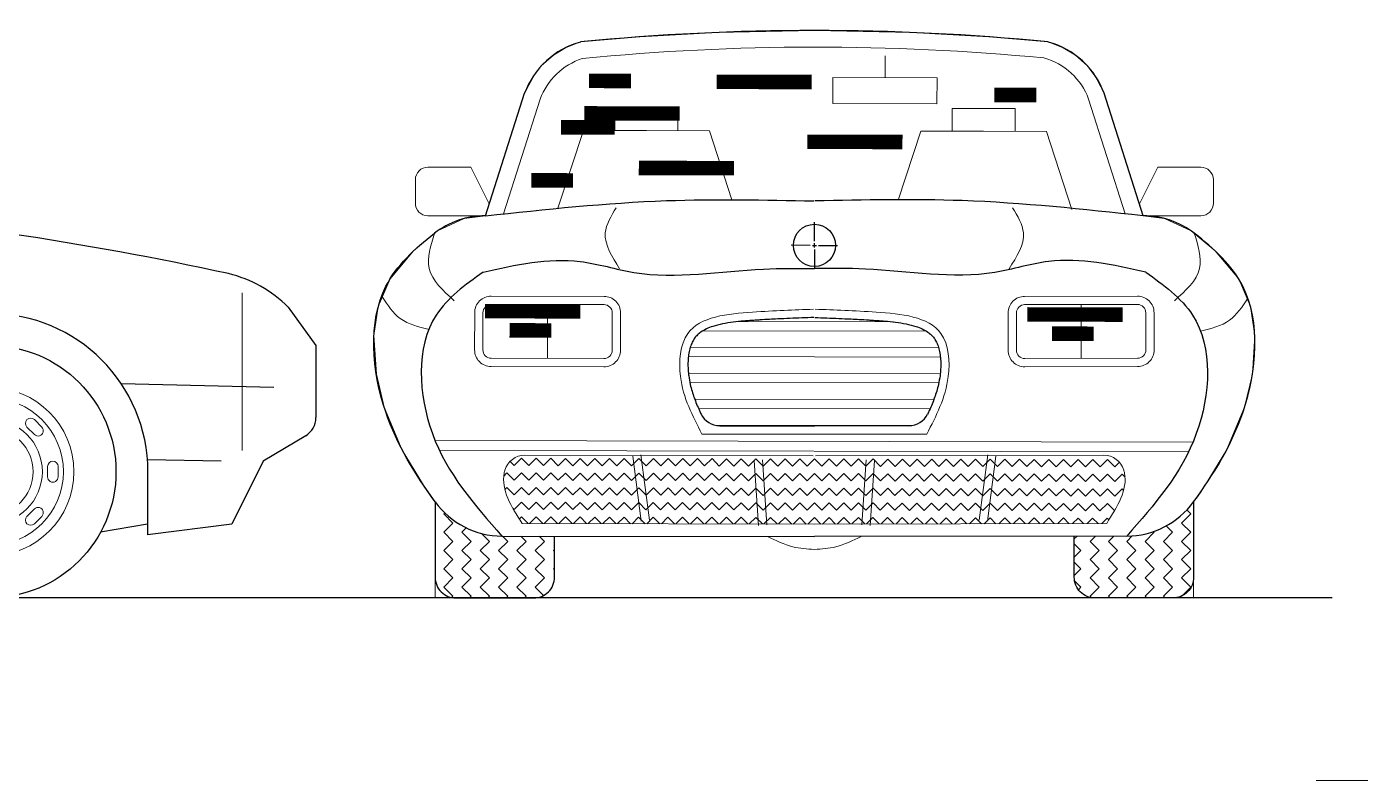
# Model space of a CAD drawing. Header units: millimetres. Extents: x -37049 to 129367, y 25385 to 90033.
# Drawn here: x 22821 to 26041, y 42528 to 44347 of the extents above; entities that cross this region are included whole.
import ezdxf

# ---------------------------------------------------------------- set-up
doc = ezdxf.new("R2010")
doc.units = ezdxf.units.MM
doc.header["$MEASUREMENT"] = 0
for name, color, linetype, lineweight in [('NBONG', 253, 'Continuous', 5), ('NTHAY2', 51, 'Continuous', 25), ('NVDUNG', 143, 'Continuous', 13), ('NXE', 32, 'Continuous', 30)]:
    doc.layers.add(name, color=color, linetype=linetype, lineweight=lineweight)

# ---------------------------------------------------------------- blocks, each defined once
blk = doc.blocks.new('A$C034D6D5F')
at = {"layer": 'NXE', "lineweight": 20}
for p, q in [((4445, 736.6), (4445, 355.6)), ((3943.2, 430.5), (3961.1, 412.6)), ((3925.2, 412.6), (3943.2, 394.6)), ((3975.1, 317.5), (3975.1, 292.1)), ((4000.5, 317.5), (4000.5, 292.1)), ((3943.2, 215), (3925.2, 197)), ((3961.1, 197), (3943.2, 179.1))]:
    blk.add_line(p, q, dxfattribs=at)
at = {"layer": 'NXE'}
for p, q in [((4555.8, 702), (4622.8, 609.6)), ((4622.8, 609.6), (4622.8, 435.2)), ((4521.2, 508), (4153, 516.8)), ((4598.1, 391.6), (4495.8, 330.2)), ((4394.2, 330.2), (4216.2, 333.5)), ((4495.8, 330.2), (4419.6, 177.8)), ((4216.4, 304.8), (4216.4, 152.4)), ((4216.4, 177.8), (4103, 158.9)), ((4419.6, 177.8), (4216.4, 152.4))]:
    blk.add_line(p, q, dxfattribs=at)
blk.add_circle((3835.4, 304.8), 304.8, dxfattribs=at)
at = {"layer": 'NXE', "lineweight": 20}
for radius in [203.2, 177.8, 127, 104.7]:
    blk.add_circle((3835.4, 304.8), radius, dxfattribs=at)
at = {"layer": 'NXE'}
for centre, radius, start, end in [((2703.4, -7088.4), 8054.5, 77.75388, 85.37522), ((4340.3, 486.5), 304.8, 45, 76.4284), ((3835.4, 304.8), 381.8, 0, 180), ((4572, 435.2), 50.8, 300.9638, 0)]:
    blk.add_arc(centre, radius, start, end, dxfattribs=at)
at = {"layer": 'NXE', "lineweight": 20}
for centre, start, end in [((3934.2, 421.5), 45, 225), ((3952.1, 403.6), 225, 45), ((3987.8, 317.5), 0, 180), ((3987.8, 292.1), 180, 0), ((3934.2, 188.1), 135, 315), ((3952.1, 206), 315, 135)]:
    blk.add_arc(centre, 12.7, start, end, dxfattribs=at)
blk = doc.blocks.new('A$C0CB86169')
at = {"layer": 'NXE', "lineweight": 0}
h = blk.add_hatch(dxfattribs=at)
h.set_pattern_fill('STEEL', color=256, scale=500, angle=314.881, style=0)
h.set_pattern_definition([(359.880976, (-55412.18, 151779.276), (0.129835, 62.499865), []), (359.880976, (-55390.04, 151801.33), (0.129835, 62.499865), [])])
edge = h.paths.add_edge_path()
edge.add_spline(control_points=[(1062.5, 677), (1052.9, 676.6), (1043.3, 676.3), (1014.5, 675.2), (995.1, 674.4), (968.6, 673.1), (962, 672.7), (947.7, 672), (940, 671.5), (928.4, 670.8), (924.6, 670.6), (916.4, 670), (912, 669.7), (903, 669.1), (898.5, 668.7), (885.1, 667.6), (876.1, 666.7), (858.7, 664.5), (850.2, 663.2), (833.9, 659.8), (826.1, 657.9), (813.3, 653.7), (808, 651.6), (798.2, 647), (793.7, 644.4), (786.7, 639.5), (783.9, 637.3), (778.9, 632.5), (776.7, 629.9), (774.1, 626.4), (773.6, 625.7), (772.6, 624.2), (772.1, 623.4), (770.6, 620.9), (769.7, 619.2), (767, 613.6), (765.4, 609.5), (762.7, 600.6), (761.6, 595.9), (759.9, 586), (759.3, 580.8), (758.6, 570.2), (758.4, 564.8), (758.7, 555), (758.9, 550.7), (759.5, 543), (759.9, 539.6), (761.3, 529.2), (762.5, 522.2), (766.5, 504.5), (769.7, 493.9), (777.2, 473.1), (781.5, 462.8), (787.5, 449.7), (788.8, 446.8), (790.2, 444)], knot_values=[0, 0, 0, 0, 30.04179, 30.04179, 90.12537, 90.12537, 109.69104, 109.69104, 132.11736, 132.11736, 142.770858, 142.770858, 155.193723, 155.193723, 167.616588, 167.616588, 192.462317, 192.462317, 217.308046, 217.308046, 242.153775, 242.153775, 261.727716, 261.727716, 281.301657, 281.301657, 296.277729, 296.277729, 311.253802, 311.253802, 315.257471, 315.257471, 319.26114, 319.26114, 327.268478, 327.268478, 344.068322, 344.068322, 360.868165, 360.868165, 377.668009, 377.668009, 394.467853, 394.467853, 407.849819, 407.849819, 418.24582, 418.24582, 440.578833, 440.578833, 475.827225, 475.827225, 511.075618, 511.075618, 520.937112, 520.937112, 520.937112, 520.937112], degree=3, periodic=0)
edge.add_arc((835.3, 465.5), 50, 205.4761, 269.881)
edge.add_line((835.2, 415.5), (1063.6, 415))
edge.add_line((1063.6, 415), (1292, 415.5))
edge.add_arc((1291.9, 465.5), 50, 270.119, 334.5239)
edge.add_spline(control_points=[(1337.1, 444), (1338.4, 446.8), (1339.8, 449.7), (1345.8, 462.8), (1350.1, 473.1), (1357.5, 493.9), (1360.7, 504.5), (1364.7, 522.2), (1366, 529.2), (1367.4, 539.6), (1367.7, 543), (1368.4, 550.7), (1368.6, 555), (1368.8, 564.8), (1368.7, 570.2), (1368, 580.8), (1367.4, 586), (1365.7, 595.9), (1364.6, 600.6), (1361.9, 609.5), (1360.3, 613.6), (1357.6, 619.2), (1356.6, 620.9), (1355.2, 623.4), (1354.7, 624.2), (1353.7, 625.7), (1353.1, 626.4), (1350.6, 629.9), (1348.3, 632.5), (1343.3, 637.3), (1340.5, 639.5), (1333.5, 644.4), (1329.1, 647), (1319.3, 651.6), (1314, 653.7), (1301.1, 657.9), (1293.4, 659.8), (1277.1, 663.2), (1268.6, 664.5), (1251.1, 666.7), (1242.2, 667.6), (1228.7, 668.7), (1224.3, 669.1), (1215.3, 669.7), (1210.8, 670), (1202.6, 670.6), (1198.8, 670.8), (1187.2, 671.5), (1179.5, 672), (1165.2, 672.7), (1158.7, 673.1), (1132.1, 674.4), (1112.7, 675.2), (1083.9, 676.3), (1074.4, 676.6), (1064.8, 677)], knot_values=[0, 0, 0, 0, 9.861494, 9.861494, 45.109887, 45.109887, 80.358279, 80.358279, 102.691292, 102.691292, 113.087293, 113.087293, 126.469259, 126.469259, 143.269103, 143.269103, 160.068946, 160.068946, 176.86879, 176.86879, 193.668634, 193.668634, 201.675972, 201.675972, 205.679641, 205.679641, 209.68331, 209.68331, 224.659382, 224.659382, 239.635455, 239.635455, 259.209396, 259.209396, 278.783337, 278.783337, 303.629066, 303.629066, 328.474795, 328.474795, 353.320524, 353.320524, 365.743389, 365.743389, 378.166253, 378.166253, 388.819752, 388.819752, 411.246071, 411.246071, 430.811742, 430.811742, 490.895322, 490.895322, 520.937112, 520.937112, 520.937112, 520.937112], degree=3, periodic=0)
at = {"layer": 'NXE', "lineweight": 20}
h = blk.add_hatch(dxfattribs=at)
h.set_pattern_fill('ZIGZAG', color=256, scale=200, angle=314.881, style=0)
h.set_pattern_definition([(314.880976, (-26332.55, -42963.43), (35.355263, -0.073446), [25, -25]), (44.880976, (-26314.91, -42981.145), (0.073446, 35.355263), [25, -25])])
edge = h.paths.add_edge_path()
edge.add_line((1063.6, 342.9), (364.7, 344.5))
edge.add_arc((364.6, 294.5), 50, 89.8743, 163.705)
edge.add_spline(control_points=[(316.6, 308.5), (315.9, 306.1), (305.3, 263.7), (332.4, 220.5), (358, 179.8)], knot_values=[38.882435, 38.882435, 38.882435, 38.882435, 46.67161, 175.506536, 175.506536, 175.506536, 175.506536], degree=3, periodic=0)
edge.add_line((358, 179.8), (1063.6, 178.4))
edge.add_line((1063.6, 178.4), (1769.3, 179.8))
edge.add_spline(control_points=[(1769.3, 179.8), (1794.8, 220.5), (1821.9, 263.7), (1811.3, 306.1), (1810.6, 308.5)], knot_values=[38.882435, 38.882435, 38.882435, 38.882435, 167.717361, 175.506536, 175.506536, 175.506536, 175.506536], degree=3, periodic=0)
edge.add_arc((1762.6, 294.5), 50, 16.295, 90.1257)
edge.add_line((1762.5, 344.5), (1063.6, 342.9))
at = {"layer": 'NXE', "lineweight": 0}
h = blk.add_hatch(dxfattribs=at)
h.set_pattern_fill('ZIGZAG', color=256, scale=250, angle=45, style=0)
h.set_pattern_definition([(45, (-26332.55, -42963.43), (2e-12, 44.194174), [31.25, -31.25]), (135, (-26310.454, -42941.334), (-44.194174, 2e-12), [31.25, -31.25])])
h.paths.add_polyline_path([(309.5, 149.5, -0.239369), (148.1, 231.9), (148.1, 50, 0.414214), (198.1, 0), (386.3, 0, 0.414214), (436.3, 50), (436.3, 149.3)])
h = blk.add_hatch(dxfattribs=at)
h.set_pattern_fill('ZIGZAG', color=256, scale=250, angle=45, style=0)
h.set_pattern_definition([(135, (28459.89, -42963.43), (2e-12, 44.194174), [31.25, -31.25]), (45, (28437.793, -42941.334), (44.194174, -2e-12), [31.25, -31.25])])
h.paths.add_polyline_path([(1691, 149.3), (1817.9, 149.5, 0.239369), (1979.2, 231.9), (1979.2, 50, -0.414214), (1929.2, 0), (1741, 0, -0.414214), (1691, 50)])
at = {"layer": 'NXE', "lineweight": 20}
for p, q in [((1234.2, 1256), (1234.3, 1308.3)), ((734.3, 1128), (734.4, 1183.2)), ((1396.3, 1126.6), (1396.4, 1181.8)), ((1396.4, 1181.8), (1479.3, 1181.6)), ((1548.4, 1181.5), (1465.5, 1181.6)), ((1548.3, 1126.3), (1548.4, 1181.5)), ((444.6, 940.6), (506.3, 1128.4)), ((506.3, 1128.4), (658.3, 1128.1)), ((810.3, 1127.8), (658.3, 1128.1)), ((864.2, 961.3), (810.3, 1127.8)), ((1265.7, 960.4), (1320.3, 1126.7)), ((1320.3, 1126.7), (1472.3, 1126.4)), ((1624.3, 1126.1), (1472.3, 1126.4)), ((1685.2, 938), (1624.3, 1126.1)), ((792.2, 395.6), (1063.7, 395)), ((1335.1, 395.6), (1063.7, 395)), ((148.1, 379.9), (1977.5, 376.1)), ((158.7, 356.3), (1966.8, 352.5)), ((364.7, 344.5), (1061, 342.9)), ((625.3, 342.6), (645.9, 185.3)), ((645.1, 345.2), (665.8, 187.9)), ((918.5, 331.9), (928.7, 174.9)), ((938.5, 333.2), (948.6, 176.2)), ((1762.5, 344.5), (1066.2, 342.9)), ((1188.8, 333.2), (1178.6, 176.2)), ((1208.7, 331.9), (1198.6, 174.9)), ((1482.1, 345.2), (1461.5, 187.9)), ((1501.9, 342.6), (1481.3, 185.3)), ((358, 179.8), (1063.7, 178.4)), ((1769.3, 179.8), (1063.7, 178.4))]:
    blk.add_line(p, q, dxfattribs=at)
at = {"layer": 'NXE'}
for p, q in [((269.5, 922.4), (364.2, 1218.1)), ((1857.7, 922.4), (1763.1, 1218.1)), ((582.3, 1128.3), (582.4, 1183.5)), ((835.2, 415.5), (1063.7, 415)), ((1292, 415.5), (1063.7, 415)), ((309.5, 149.5), (1063.7, 148)), ((1817.8, 149.5), (1063.7, 148))]:
    blk.add_line(p, q, dxfattribs=at)
at = {"layer": 'NXE', "lineweight": 0}
for p, q in [((313, 927.1), (401.7, 1204.3)), ((1814.2, 927.1), (1725.6, 1204.3)), ((419.8, 708.3), (419.5, 578.3)), ((1707.5, 708.3), (1707.7, 578.3))]:
    blk.add_line(p, q, dxfattribs=at)
at = {"layer": 'NXE', "color": 254}
for p, q in [((582.4, 1183.5), (665.3, 1183.3)), ((734.4, 1183.2), (651.5, 1183.3))]:
    blk.add_line(p, q, dxfattribs=at)
at = {"layer": 'NXE', "lineweight": 25}
for p, q in [((1063.8, 861.1), (1063.9, 907)), ((1053.8, 851.1), (1007.9, 851.2)), ((1058.8, 851.1), (1068.8, 851.1)), ((1063.8, 841.1), (1063.7, 795.2)), ((1063.8, 846.1), (1063.8, 856.1)), ((1073.8, 851.1), (1119.7, 851))]:
    blk.add_line(p, q, dxfattribs=at)
at = {"layer": 'NXE', "color": 254, "const_width": 35}
for points in [[(519.8, 1248.1), (620.8, 1247.8)], [(827.5, 1245.8), (1057.5, 1245.3)], [(1498.4, 1214), (1599.4, 1213.8)], [(508.5, 1169.6), (738.4, 1169.2)], [(452.3, 1136.1), (581.3, 1135.9)], [(1046.4, 1101.1), (1276.4, 1100.6)], [(639.9, 1037.8), (869.9, 1037.4)], [(380.3, 1008), (481.3, 1007.8)], [(268.6, 692.3), (498.5, 691.8)], [(1577.9, 684.4), (1807.9, 683.9)], [(327.7, 645.9), (428.7, 645.7)], [(1637.1, 637.9), (1738.1, 637.7)]]:
    blk.add_lwpolyline(points, dxfattribs=at)
at = {"layer": 'NXE', "lineweight": 20}
blk.add_lwpolyline([(1108.5, 1256.3), (1359.9, 1255.7), (1359.7, 1193), (1108.3, 1193.5)], close=True, dxfattribs=at)
for points in [[(234.2, 1039.6), (278.9, 951.6), (269.5, 922.4), (130.3, 922.7, -0.414214), (100.4, 952.8), (100.5, 1009.8, -0.414214), (130.6, 1039.7), (234.2, 1039.6)], [(1893.2, 1039.6), (1848.5, 951.6), (1857.8, 922.4), (1997, 922.7, 0.414214), (2026.9, 952.8), (2026.8, 1009.8, 0.414214), (1996.7, 1039.7), (1893.2, 1039.6)]]:
    blk.add_lwpolyline(points, format="xyb", dxfattribs=at)
at = {"layer": 'NXE', "lineweight": 13}
for points in [[(283.3, 558.6), (555.6, 558, 0.414214), (595.7, 597.9), (595.9, 687.9, 0.414214), (556, 728), (283.7, 728.6, 0.414214), (243.6, 688.6), (243.4, 598.7, 0.414214)], [(1843.9, 558.6), (1571.6, 558, -0.414214), (1531.5, 597.9), (1531.4, 687.9, -0.414214), (1571.3, 728), (1843.6, 728.6, -0.414214), (1883.7, 688.6), (1883.9, 598.7, -0.414214)]]:
    blk.add_lwpolyline(points, format="xyb", close=True, dxfattribs=at)
at = {"layer": 'NXE', "lineweight": 0}
for points in [[(283.4, 578.6), (555.7, 578, 0.414214), (575.7, 598), (575.9, 688, 0.414214), (555.9, 708), (283.6, 708.6, 0.414214), (263.6, 688.6), (263.4, 598.6, 0.414214)], [(1843.9, 578.6), (1571.6, 578, -0.414214), (1551.5, 598), (1551.4, 688, -0.414214), (1571.3, 708), (1843.6, 708.6, -0.414214), (1863.7, 688.6), (1863.9, 598.6, -0.414214)]]:
    blk.add_lwpolyline(points, format="xyb", close=True, dxfattribs=at)
at = {"layer": 'NXE'}
for points in [[(148.1, 231.9), (148.1, 50, 0.414214), (198.1, 0), (386.3, 0, 0.414214), (436.3, 50), (436.3, 149.3)], [(1979.2, 231.9), (1979.2, 50, -0.414214), (1929.2, 0), (1741, 0, -0.414214), (1691, 50), (1691, 149.3)]]:
    blk.add_lwpolyline(points, format="xyb", dxfattribs=at)
at = {"layer": 'NXE', "lineweight": 25}
blk.add_circle((1063.8, 851.1), 50.9, dxfattribs=at)
at = {"layer": 'NXE'}
for centre, radius, start, end in [((1063.7, -4396.9), 5766.6, 84.38114, 95.61886), ((551.9, 1149), 200, 105.3068, 159.8008), ((1575.5, 1149), 200, 20.1992, 74.6932), ((269.1, 722.4), 200, 89.881, 127.7807), ((1858.1, 722.4), 200, 52.2193, 90.119), ((835.3, 465.5), 50, 205.4761, 269.881), ((1291.9, 465.5), 50, 270.119, 334.5239), ((309.9, 349.5), 200, 216.0347, 269.881), ((1817.4, 349.5), 200, 270.119, 323.9653)]:
    blk.add_arc(centre, radius, start, end, dxfattribs=at)
at = {"layer": 'NXE', "lineweight": 0}
for centre, radius, start, end in [((1066.7, -4458.5), 5788.1, 84.53712, 95.58898), ((555.1, 1146.9), 163.7, 108.5443, 159.4839), ((1575.5, 1149), 160, 20.1992, 74.6932)]:
    blk.add_arc(centre, radius, start, end, dxfattribs=at)
at = {"layer": 'NXE', "lineweight": 20}
for centre, start, end in [((364.6, 294.5), 89.8743, 163.705), ((1762.6, 294.5), 16.295, 90.1257)]:
    blk.add_arc(centre, 50, start, end, dxfattribs=at)
at = {"layer": 'NXE'}
for points in [[(269.5, 922.4), (706.6, 959), (1062.3, 958.2)], [(1857.7, 922.4), (1420.7, 959), (1065, 958.2)], [(263.8, 786.6), (498.1, 812.1), (628.2, 785.8), (940.5, 793.8), (1063.7, 795.2)], [(1863.5, 786.6), (1629.2, 812.1), (1499.1, 785.8), (1186.8, 793.8), (1063.7, 795.2)], [(263.8, 786.6), (150.8, 682.8), (141.5, 396.9), (309.5, 149.5)], [(1863.5, 786.6), (1976.5, 682.8), (1985.7, 396.9), (1817.8, 149.5)]]:
    blk.add_spline(points, degree=3, dxfattribs=at)
at = {"layer": 'NXE', "lineweight": 20}
for points in [[(585.1, 941.9), (559, 881.3), (593.5, 794.6)], [(1542.2, 941.9), (1568.3, 881.3), (1533.8, 794.6)], [(146.6, 880.5), (133.7, 795.5), (194.2, 717.4)], [(1980.7, 880.5), (1993.6, 795.5), (1933, 717.4)], [(20.7, 726.4), (64, 674.4), (133.4, 648.2)], [(2109.2, 722.1), (2065.7, 670.2), (1996.2, 644.3)], [(950.9, 148.2), (1011.8, 123.6), (1063.7, 117)], [(1176.3, 148.2), (1115.5, 123.6), (1063.7, 117)]]:
    blk.add_spline(points, degree=3, dxfattribs=at)
at = {"layer": 'NXE'}
for points, knots in [([(148.1, 231.9), (99.8, 298.3), (2.8, 453.7), (-19.8, 733.5), (98.3, 843), (146.6, 880.5)], [103.272911, 103.272911, 103.272911, 103.272911, 350.149909, 653.431768, 829.506579, 829.506579, 829.506579, 829.506579]), ([(1979.2, 231.9), (2027.5, 298.3), (2124.5, 453.7), (2147.1, 733.5), (2029.1, 843), (1980.8, 880.5)], [103.272911, 103.272911, 103.272911, 103.272911, 350.149909, 653.431768, 829.506579, 829.506579, 829.506579, 829.506579]), ([(1062.5, 677), (1052.9, 676.6), (1043.3, 676.3), (1014.5, 675.2), (995.1, 674.4), (968.6, 673.1), (962, 672.7), (947.7, 672), (940, 671.5), (928.4, 670.8), (924.6, 670.6), (916.4, 670), (912, 669.7), (903, 669.1), (898.5, 668.7), (885.1, 667.6), (876.1, 666.7), (858.7, 664.5), (850.2, 663.2), (833.9, 659.8), (826.1, 657.9), (813.3, 653.7), (808, 651.6), (798.2, 647), (793.7, 644.4), (786.7, 639.5), (783.9, 637.3), (778.9, 632.5), (776.7, 629.9), (774.1, 626.4), (773.6, 625.7), (772.6, 624.2), (772.1, 623.4), (770.6, 620.9), (769.7, 619.2), (767, 613.6), (765.4, 609.5), (762.7, 600.6), (761.6, 595.9), (759.9, 586), (759.3, 580.8), (758.6, 570.2), (758.4, 564.8), (758.7, 555), (758.9, 550.7), (759.5, 543), (759.9, 539.6), (761.3, 529.2), (762.5, 522.2), (766.5, 504.5), (769.7, 493.9), (777.2, 473.1), (781.5, 462.8), (787.5, 449.7), (788.8, 446.8), (790.2, 444)], [0, 0, 0, 0, 30.04179, 30.04179, 90.12537, 90.12537, 109.69104, 109.69104, 132.11736, 132.11736, 142.770858, 142.770858, 155.193723, 155.193723, 167.616588, 167.616588, 192.462317, 192.462317, 217.308046, 217.308046, 242.153775, 242.153775, 261.727716, 261.727716, 281.301657, 281.301657, 296.277729, 296.277729, 311.253802, 311.253802, 315.257471, 315.257471, 319.26114, 319.26114, 327.268478, 327.268478, 344.068322, 344.068322, 360.868165, 360.868165, 377.668009, 377.668009, 394.467853, 394.467853, 407.849819, 407.849819, 418.24582, 418.24582, 440.578833, 440.578833, 475.827225, 475.827225, 511.075618, 511.075618, 520.937112, 520.937112, 520.937112, 520.937112]), ([(1064.8, 677), (1074.4, 676.6), (1083.9, 676.3), (1112.7, 675.2), (1132.1, 674.4), (1158.7, 673.1), (1165.2, 672.7), (1179.5, 672), (1187.2, 671.5), (1198.8, 670.8), (1202.6, 670.6), (1210.8, 670), (1215.3, 669.7), (1224.3, 669.1), (1228.7, 668.7), (1242.2, 667.6), (1251.1, 666.7), (1268.6, 664.5), (1277.1, 663.2), (1293.4, 659.8), (1301.1, 657.9), (1314, 653.7), (1319.3, 651.6), (1329.1, 647), (1333.5, 644.4), (1340.5, 639.5), (1343.3, 637.3), (1348.3, 632.5), (1350.6, 629.9), (1353.1, 626.4), (1353.7, 625.7), (1354.7, 624.2), (1355.2, 623.4), (1356.6, 620.9), (1357.6, 619.2), (1360.3, 613.6), (1361.9, 609.5), (1364.6, 600.6), (1365.7, 595.9), (1367.4, 586), (1368, 580.8), (1368.7, 570.2), (1368.8, 564.8), (1368.6, 555), (1368.4, 550.7), (1367.7, 543), (1367.4, 539.6), (1366, 529.2), (1364.7, 522.2), (1360.7, 504.5), (1357.5, 493.9), (1350.1, 473.1), (1345.8, 462.8), (1339.8, 449.7), (1338.4, 446.8), (1337.1, 444)], [0, 0, 0, 0, 30.04179, 30.04179, 90.12537, 90.12537, 109.69104, 109.69104, 132.11736, 132.11736, 142.770858, 142.770858, 155.193723, 155.193723, 167.616588, 167.616588, 192.462317, 192.462317, 217.308046, 217.308046, 242.153775, 242.153775, 261.727716, 261.727716, 281.301657, 281.301657, 296.277729, 296.277729, 311.253802, 311.253802, 315.257471, 315.257471, 319.26114, 319.26114, 327.268478, 327.268478, 344.068322, 344.068322, 360.868165, 360.868165, 377.668009, 377.668009, 394.467853, 394.467853, 407.849819, 407.849819, 418.24582, 418.24582, 440.578833, 440.578833, 475.827225, 475.827225, 511.075618, 511.075618, 520.937112, 520.937112, 520.937112, 520.937112])]:
    blk.add_open_spline(points, degree=3, knots=knots, dxfattribs=at)
at = {"layer": 'NXE', "lineweight": 13}
for points in [[(1061.8, 696.9), (914.3, 689.9), (758, 638.3), (740.4, 534.3), (792.2, 395.6)], [(1065.5, 696.9), (1213, 689.9), (1369.3, 638.3), (1386.8, 534.3), (1335.1, 395.6)]]:
    blk.add_spline(points, degree=3, dxfattribs=at)
at = {"layer": 'NXE', "lineweight": 20}
for points in [[(316.6, 308.5), (315.9, 306.1), (305.3, 263.7), (332.4, 220.5), (358, 179.8)], [(1810.6, 308.5), (1811.3, 306.1), (1821.9, 263.7), (1794.8, 220.5), (1769.3, 179.8)]]:
    blk.add_open_spline(points, degree=3, knots=[38.882435, 38.882435, 38.882435, 38.882435, 46.67161, 175.506536, 175.506536, 175.506536, 175.506536], dxfattribs=at)

msp = doc.modelspace()

# ---------------------------------------------------------------- linework, layer by layer
at = {"layer": 'NBONG'}
for points in [[(24722.7, 44337.8), (24488.2, 44333), (24301.2, 44322.3), (24158.1, 44310.1), (24122, 44296.3), (24092.6, 44278.4), (24063.4, 44252.2), (24048.4, 44233.7), (24023.2, 44186.2), (23928.6, 43890.6), (23877.4, 43884), (23813.3, 43854.3), (23754.7, 43805.6), (23698.4, 43738.1), (23670.1, 43671.7), (23659.5, 43601.9), (23665.3, 43508.1), (23684.2, 43428.6), (23728, 43324.5), (23779, 43240.1), (23807.2, 43200), (23807.2, 42968.1)], [(24722.7, 44337.8), (24957.3, 44333), (25144.3, 44322.3), (25287.4, 44310.1), (25323.5, 44296.3), (25352.9, 44278.4), (25382, 44252.2), (25397.1, 44233.7), (25422.3, 44186.2), (25516.9, 43890.6), (25568.1, 43884), (25632.2, 43854.3), (25690.7, 43805.6), (25747.1, 43738.1), (25775.4, 43671.7), (25786, 43601.9), (25780.2, 43508.1), (25761.3, 43428.6), (25717.4, 43324.5), (25666.5, 43240.1), (25638.3, 43200), (25638.3, 42968.1)]]:
    msp.add_lwpolyline(points, dxfattribs=at)
at = {"layer": 'NTHAY2'}
msp.add_line((25972.8, 42968.1), (19427.2, 42968.1), dxfattribs=at)
at = {"layer": 'NVDUNG'}
msp.add_line((25934.4, 42527.9), (34449.1, 42527.9), dxfattribs=at)

# ---------------------------------------------------------------- block references
at = {"layer": 'NXE', "rotation": 359.9999999999985}
for name, p in [('A$C034D6D5F', (18896.6, 42968.1)), ('A$C0CB86169', (23659.1, 42968.1))]:
    msp.add_blockref(name, p, dxfattribs=at)

doc.saveas('drawing.dxf')
